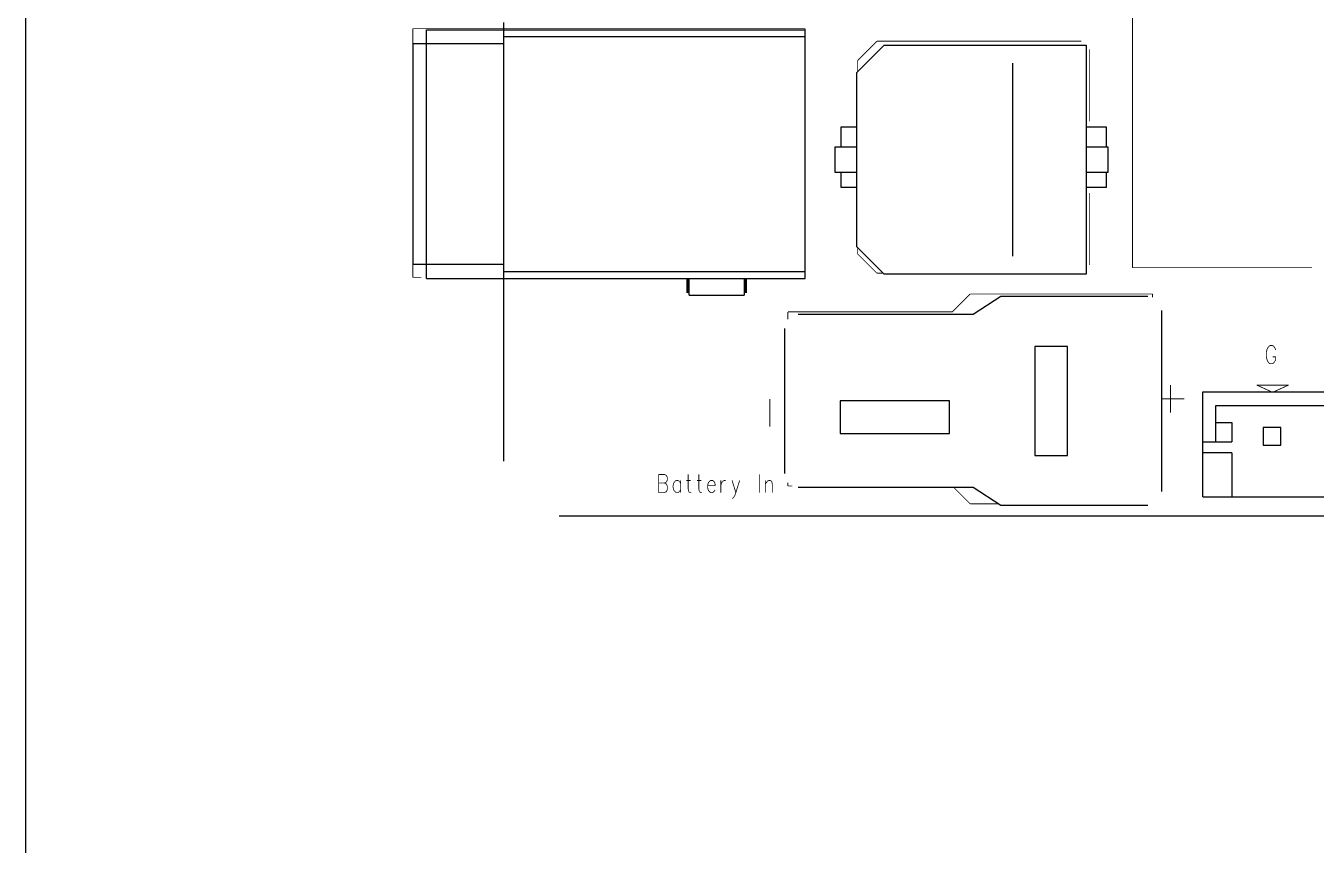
# Model space of a CAD drawing. Header units: millimetres. Extents: x 0 to 297, y 0 to 210.
# Drawn here: x 0 to 46.71, y 53.88 to 83.54 of the extents above; entities that cross this region are included whole.
import ezdxf

# ---------------------------------------------------------------- set-up
doc = ezdxf.new("R2010")
doc.units = ezdxf.units.MM
doc.header["$LTSCALE"] = 16.335
doc.layers.get('0').update_dxf_attribs({"linetype": 'CONTINUOUS'})
doc.layers.add('1', color=7, linetype='CONTINUOUS')

msp = doc.modelspace()

# ---------------------------------------------------------------- linework, layer by layer
at = {"color": 7, "linetype": 'Continuous'}
msp.add_line((0, 0), (0, 210), dxfattribs=at)
at = {"layer": '1', "color": 7, "linetype": 'Continuous'}
for p, q in [((17.309, 67.789), (17.309, 83.659)), ((14.509, 74.398), (14.509, 83.398)), ((14.509, 83.398), (28.209, 83.398)), ((28.209, 83.148), (17.309, 83.148)), ((28.209, 74.398), (28.209, 83.398)), ((14.009, 82.898), (14.009, 74.898)), ((14.009, 82.898), (17.309, 82.898)), ((31.069, 82.848), (30.079, 81.858)), ((31.069, 82.848), (38.379, 82.848)), ((38.379, 82.848), (38.379, 74.548)), ((30.079, 75.538), (30.079, 81.858)), ((35.729, 75.206), (35.729, 82.189)), ((29.509, 79.148), (29.509, 79.888)), ((29.509, 79.888), (30.079, 79.888)), ((38.379, 79.888), (39.109, 79.888)), ((39.109, 79.888), (39.109, 79.148)), ((29.279, 79.148), (29.279, 78.248)), ((30.079, 79.148), (29.279, 79.148)), ((39.179, 79.148), (38.379, 79.148)), ((39.179, 78.248), (39.179, 79.148)), ((29.279, 78.248), (30.079, 78.248)), ((29.509, 77.688), (29.509, 78.248)), ((38.379, 78.248), (39.179, 78.248)), ((39.109, 78.248), (39.109, 77.688)), ((30.079, 77.688), (29.509, 77.688)), ((39.109, 77.688), (38.379, 77.688)), ((30.079, 75.538), (31.069, 74.548)), ((17.309, 74.898), (14.009, 74.898)), ((14.509, 74.398), (28.209, 74.398)), ((17.309, 74.648), (28.209, 74.648)), ((24.009, 73.798), (24.009, 74.398)), ((26.009, 74.398), (26.009, 73.798)), ((38.379, 74.548), (31.069, 74.548)), ((24.009, 73.798), (26.009, 73.798)), ((35.289, 73.739), (34.289, 73.089)), ((40.619, 73.739), (35.289, 73.739)), ((34.289, 73.089), (27.959, 73.089)), ((41.119, 66.689), (41.119, 73.239)), ((27.459, 72.589), (27.459, 67.339)), ((36.529, 71.939), (36.529, 67.989)), ((37.709, 71.939), (36.529, 71.939)), ((37.709, 67.989), (37.709, 71.939)), ((42.609, 70.289), (52.609, 70.289)), ((42.609, 66.489), (42.609, 70.289)), ((29.484, 69.964), (29.484, 68.784)), ((33.434, 69.964), (29.484, 69.964)), ((33.434, 68.784), (33.434, 69.964)), ((52.159, 69.787), (43.059, 69.787)), ((43.059, 69.787), (43.059, 68.489)), ((43.059, 69.187), (43.659, 69.187)), ((43.659, 69.187), (43.659, 68.489)), ((29.484, 68.784), (33.434, 68.784)), ((45.429, 69.009), (44.789, 69.009)), ((44.789, 69.009), (44.789, 68.369)), ((45.429, 68.369), (45.429, 69.009)), ((42.609, 68.489), (43.659, 68.489)), ((44.789, 68.369), (45.429, 68.369)), ((36.529, 67.989), (37.709, 67.989)), ((43.659, 68.087), (42.609, 68.087)), ((43.659, 68.087), (43.659, 66.489)), ((27.959, 66.839), (34.289, 66.839)), ((34.289, 66.839), (35.289, 66.189)), ((42.609, 66.489), (52.609, 66.489)), ((35.289, 66.189), (40.619, 66.189)), ((120.309, 65.789), (19.309, 65.789))]:
    msp.add_line(p, q, dxfattribs=at)
at = {"layer": '1', "color": 9, "linetype": 'Continuous', "const_width": 0.0297}
for points in [[(40.059, 74.788), (40.059, 92.289)], [(17.309, 83.398), (17.309, 83.659)], [(14.009, 83.438), (14.009, 82.898)], [(14.009, 83.438), (28.209, 83.438)], [(28.209, 83.438), (28.209, 83.398)], [(30.809, 82.988), (30.109, 82.288)], [(38.209, 82.988), (30.809, 82.988)], [(38.509, 80.088), (38.509, 82.688)], [(30.109, 82.288), (30.109, 81.888)], [(38.509, 74.888), (38.509, 77.488)], [(30.109, 75.508), (30.109, 75.288)], [(30.109, 75.288), (30.809, 74.588)], [(14.009, 74.898), (14.009, 74.438)], [(46.559, 74.788), (40.059, 74.788)], [(14.009, 74.438), (14.314, 74.438)], [(17.309, 67.788), (17.309, 74.398)], [(30.809, 74.588), (31.029, 74.588)], [(33.534, 73.188), (34.184, 73.838)], [(34.184, 73.838), (40.784, 73.838)], [(40.784, 73.838), (40.784, 73.71)], [(27.584, 72.918), (27.584, 73.188)], [(27.584, 73.188), (33.534, 73.188)], [(44.993, 71.937), (44.948, 71.875)], [(45.038, 71.969), (44.993, 71.937)], [(45.129, 71.969), (45.038, 71.969)], [(45.175, 71.937), (45.129, 71.969)], [(45.22, 71.875), (45.175, 71.937)], [(44.925, 71.812), (44.902, 71.718)], [(44.902, 71.718), (44.902, 71.562)], [(44.902, 71.562), (44.925, 71.468)], [(44.948, 71.875), (44.925, 71.812)], [(44.925, 71.468), (44.948, 71.406)], [(45.129, 71.562), (45.243, 71.562)], [(45.243, 71.812), (45.22, 71.875)], [(45.22, 71.406), (45.243, 71.468)], [(45.243, 71.468), (45.243, 71.562)], [(44.948, 71.406), (44.993, 71.343)], [(44.993, 71.343), (45.038, 71.312)], [(45.038, 71.312), (45.129, 71.312)], [(45.129, 71.312), (45.175, 71.343)], [(45.175, 71.343), (45.22, 71.406)], [(41.434, 70.538), (41.434, 69.538)], [(45.109, 70.288), (44.559, 70.538)], [(44.559, 70.538), (45.709, 70.538)], [(45.709, 70.538), (45.159, 70.288)], [(26.934, 70.038), (26.934, 69.038)], [(41.934, 70.038), (41.119, 70.038)], [(22.907, 67.304), (22.907, 66.647)], [(22.907, 67.304), (23.111, 67.304)], [(23.111, 67.304), (23.18, 67.272)], [(23.18, 67.272), (23.202, 67.241)], [(23.975, 67.304), (23.975, 66.772)], [(24.362, 67.304), (24.362, 66.772)], [(26.566, 67.304), (26.566, 66.647)], [(22.907, 66.991), (23.111, 66.991)], [(23.18, 67.022), (23.111, 66.991)], [(23.111, 66.991), (23.18, 66.96)], [(23.202, 67.054), (23.18, 67.022)], [(23.18, 66.96), (23.202, 66.928)], [(23.202, 67.241), (23.225, 67.179)], [(23.225, 67.116), (23.202, 67.054)], [(23.202, 66.928), (23.225, 66.866)], [(23.225, 67.179), (23.225, 67.116)], [(23.225, 66.866), (23.225, 66.772)], [(23.453, 66.991), (23.43, 66.897)], [(23.43, 66.897), (23.43, 66.835)], [(23.43, 66.835), (23.453, 66.741)], [(23.498, 67.054), (23.453, 66.991)], [(23.543, 67.085), (23.498, 67.054)], [(23.612, 67.085), (23.543, 67.085)], [(23.657, 67.054), (23.612, 67.085)], [(23.702, 66.991), (23.657, 67.054)], [(23.702, 67.085), (23.702, 66.647)], [(23.907, 67.085), (24.066, 67.085)], [(24.293, 67.085), (24.453, 67.085)], [(24.702, 66.991), (24.68, 66.897)], [(24.68, 66.897), (24.68, 66.835)], [(24.68, 66.897), (24.952, 66.897)], [(24.68, 66.835), (24.702, 66.741)], [(24.748, 67.054), (24.702, 66.991)], [(24.793, 67.085), (24.748, 67.054)], [(24.861, 67.085), (24.793, 67.085)], [(24.907, 67.054), (24.861, 67.085)], [(24.93, 67.022), (24.907, 67.054)], [(24.952, 66.96), (24.93, 67.022)], [(24.952, 66.897), (24.952, 66.96)], [(25.157, 67.085), (25.157, 66.647)], [(25.157, 66.897), (25.18, 66.991)], [(25.18, 66.991), (25.225, 67.054)], [(25.225, 67.054), (25.271, 67.085)], [(25.271, 67.085), (25.339, 67.085)], [(25.566, 67.085), (25.702, 66.647)], [(25.839, 67.085), (25.702, 66.647)], [(26.771, 67.085), (26.771, 66.647)], [(26.771, 66.96), (26.839, 67.054)], [(26.839, 67.054), (26.884, 67.085)], [(26.884, 67.085), (26.952, 67.085)], [(26.952, 67.085), (26.998, 67.054)], [(26.998, 67.054), (27.021, 66.96)], [(27.021, 66.96), (27.021, 66.647)], [(27.584, 66.888), (27.584, 67.01)], [(27.746, 66.888), (27.584, 66.888)], [(34.184, 66.238), (33.583, 66.839)], [(23.111, 66.647), (22.907, 66.647)], [(23.18, 66.678), (23.111, 66.647)], [(23.202, 66.71), (23.18, 66.678)], [(23.225, 66.772), (23.202, 66.71)], [(23.453, 66.741), (23.498, 66.678)], [(23.498, 66.678), (23.543, 66.647)], [(23.543, 66.647), (23.612, 66.647)], [(23.612, 66.647), (23.657, 66.678)], [(23.657, 66.678), (23.702, 66.741)], [(23.975, 66.772), (23.998, 66.678)], [(23.998, 66.678), (24.043, 66.647)], [(24.043, 66.647), (24.089, 66.647)], [(24.362, 66.772), (24.384, 66.678)], [(24.384, 66.678), (24.43, 66.647)], [(24.43, 66.647), (24.475, 66.647)], [(24.702, 66.741), (24.748, 66.678)], [(24.748, 66.678), (24.793, 66.647)], [(24.793, 66.647), (24.861, 66.647)], [(24.861, 66.647), (24.907, 66.678)], [(24.907, 66.678), (24.952, 66.741)], [(25.612, 66.46), (25.566, 66.429)], [(25.657, 66.522), (25.612, 66.46)], [(25.702, 66.647), (25.657, 66.522)], [(35.214, 66.238), (34.184, 66.238)], [(120.309, 65.788), (19.309, 65.788)]]:
    msp.add_lwpolyline(points, dxfattribs=at)
at = {"layer": '1', "color": 1, "linetype": 'Continuous', "const_width": 0.535}
for points in [[(23.909, 74.138), (24.009, 74.138)], [(26.009, 74.138), (26.109, 74.138)]]:
    msp.add_lwpolyline(points, dxfattribs=at)

doc.saveas('drawing.dxf')
